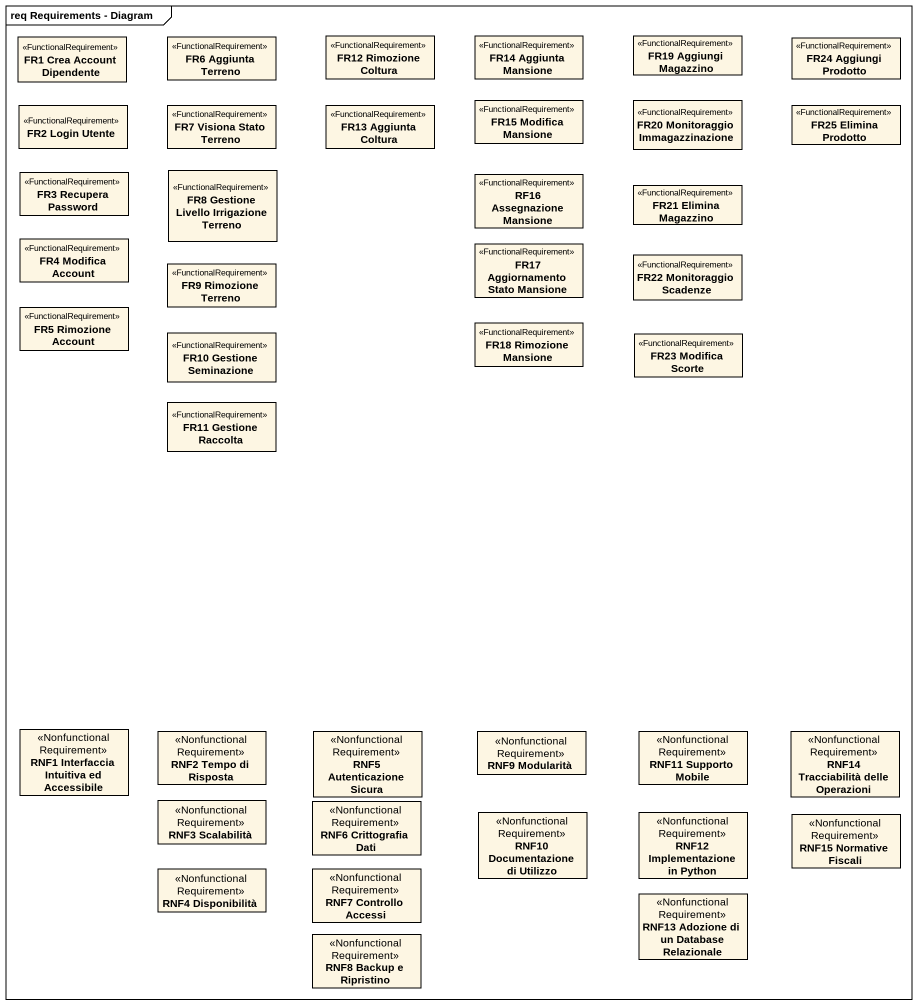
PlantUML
@startuml
mainframe req Requirements - Diagram
hide circle
hide empty members
class "FR1 Crea Account Dipendente" as FR1_Crea_Account_Dipendente <<FunctionalRequirement>>
class "FR6 Aggiunta Terreno" as FR6_Aggiunta_Terreno <<FunctionalRequirement>>
class "FR12 Rimozione Coltura" as FR12_Rimozione_Coltura <<FunctionalRequirement>>
class "FR14 Aggiunta Mansione" as FR14_Aggiunta_Mansione <<FunctionalRequirement>>
class "FR19 Aggiungi Magazzino" as FR19_Aggiungi_Magazzino <<FunctionalRequirement>>
class "FR24 Aggiungi Prodotto" as FR24_Aggiungi_Prodotto <<FunctionalRequirement>>
class "FR15 Modifica Mansione" as FR15_Modifica_Mansione <<FunctionalRequirement>>
class "FR20 Monitoraggio Immagazzinazione" as FR20_Monitoraggio <<FunctionalRequirement>>
class "FR2 Login Utente" as FR2_Login_Utente <<FunctionalRequirement>>
class "FR7 Visiona Stato Terreno" as FR7_Visiona_Stato_Terreno <<FunctionalRequirement>>
class "FR13 Aggiunta Coltura" as FR13_Aggiunta_Coltura <<FunctionalRequirement>>
class "FR25 Elimina Prodotto" as FR25_Elimina_Prodotto <<FunctionalRequirement>>
class "FR3 Recupera Password" as FR3_Recupera_Password <<FunctionalRequirement>>
class "FR8 Gestione Livello Irrigazione Terreno" as FR8_Gestione_Livello <<FunctionalRequirement>>
class "RF16 Assegnazione Mansione" as RF16_Assegnazione_Mansione <<FunctionalRequirement>>
class "FR21 Elimina Magazzino" as FR21_Elimina_Magazzino <<FunctionalRequirement>>
class "FR4 Modifica Account" as FR4_Modifica_Account <<FunctionalRequirement>>
class "FR9 Rimozione Terreno" as FR9_Rimozione_Terreno <<FunctionalRequirement>>
class "FR17 Aggiornamento Stato Mansione" as FR17_Aggiornamento_Stato <<FunctionalRequirement>>
class "FR22 Monitoraggio Scadenze" as FR22_Monitoraggio_Scadenze <<FunctionalRequirement>>
class "FR5 Rimozione Account" as FR5_Rimozione_Account <<FunctionalRequirement>>
class "FR18 Rimozione Mansione" as FR18_Rimozione_Mansione <<FunctionalRequirement>>
class "FR10 Gestione Seminazione" as FR10_Gestione_Seminazione <<FunctionalRequirement>>
class "FR23 Modifica Scorte" as FR23_Modifica_Scorte <<FunctionalRequirement>>
class "FR11 Gestione Raccolta" as FR11_Gestione_Raccolta <<FunctionalRequirement>>
class "RNF1 Interfaccia Intuitiva ed Accessibile" as RNF1_Interfaccia_Intuitiva <<NonfunctionalRequirement>>
class "RNF2 Tempo di Risposta" as RNF2_Tempo_di_Risposta <<NonfunctionalRequirement>>
class "RNF5 Autenticazione Sicura" as RNF5_Autenticazione_Sicura <<NonfunctionalRequirement>>
class "RNF9 Modularità" as RNF9_Modularità <<NonfunctionalRequirement>>
class "RNF11 Supporto Mobile" as RNF11_Supporto_Mobile <<NonfunctionalRequirement>>
class "RNF14 Tracciabilità delle Operazioni" as RNF14_Tracciabilità_delle <<NonfunctionalRequirement>>
class "RNF3 Scalabilità" as RNF3_Scalabilità <<NonfunctionalRequirement>>
class "RNF6 Crittografia Dati" as RNF6_Crittografia_Dati <<NonfunctionalRequirement>>
class "RNF10 Documentazione di Utilizzo" as RNF10_Documentazione_di <<NonfunctionalRequirement>>
class "RNF12 Implementazione in Python" as RNF12_Implementazione_in <<NonfunctionalRequirement>>
class "RNF15 Normative Fiscali" as RNF15_Normative_Fiscali <<NonfunctionalRequirement>>
class "RNF4 Disponibilità" as RNF4_Disponibilità <<NonfunctionalRequirement>>
class "RNF7 Controllo Accessi" as RNF7_Controllo_Accessi <<NonfunctionalRequirement>>
class "RNF13 Adozione di un Database Relazionale" as RNF13_Adozione_di_un <<NonfunctionalRequirement>>
class "RNF8 Backup e Ripristino" as RNF8_Backup_e_Ripristino <<NonfunctionalRequirement>>
@enduml
